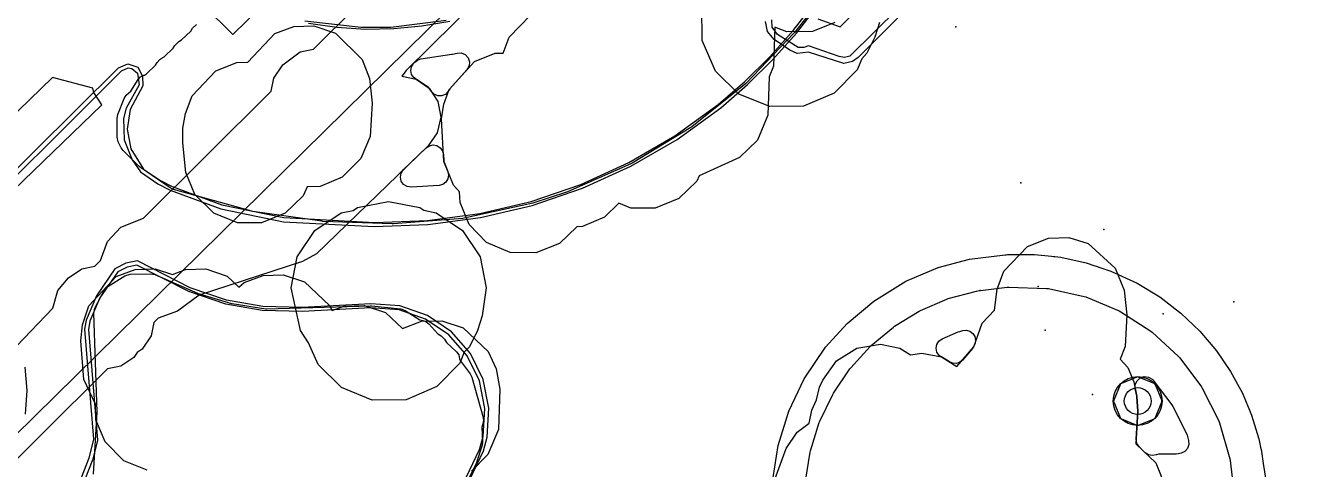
# Model space of a CAD drawing. Header units: metres. Extents: x -2677 to -840, y 169 to 1487.
# Drawn here: x -2231.1 to -2168.2, y 662.1 to 683.9 of the extents above; entities that cross this region are included whole.
import ezdxf

# ---------------------------------------------------------------- set-up
doc = ezdxf.new("R2010")
doc.units = ezdxf.units.M
for name, color, linetype in [('AI_GREENING_ALLOWED_ZONE', 4, 'Continuous'), ('AI_GREENING_EXCLUSIONS', 1, 'Continuous'), ('AI_GREENING_LAWN', 82, 'Continuous'), ('AI_GREENING_REJECTED', 6, 'Continuous'), ('AI_GREENING_SHRUBS', 92, 'Continuous')]:
    doc.layers.add(name, color=color, linetype=linetype)

# ---------------------------------------------------------------- blocks, each defined once
blk = doc.blocks.new('AI_SHRUB')
for radius in [1, 0.55]:
    blk.add_circle((0, 0), radius)

msp = doc.modelspace()

# ---------------------------------------------------------------- linework, layer by layer
at = {"layer": 'AI_GREENING_ALLOWED_ZONE'}
for points in [[(-2211.888, 681.284), (-2212.044, 681.391), (-2212.15, 681.549), (-2212.189, 681.734), (-2212.156, 681.921), (-2212.056, 682.082), (-2211.992, 682.151), (-2211.859, 682.253), (-2211.7, 682.306), (-2210.169, 682.538), (-2210.148, 682.542), (-2209.919, 682.597), (-2209.709, 682.603), (-2209.515, 682.521), (-2209.372, 682.367), (-2209.305, 682.168), (-2209.326, 681.959), (-2209.43, 681.777), (-2210.274, 680.842), (-2210.34, 680.732), (-2210.476, 680.583), (-2210.66, 680.501), (-2210.861, 680.498), (-2211.048, 680.574), (-2211.189, 680.718), (-2211.258, 680.826), (-2211.325, 680.895), (-2211.886, 681.283), (-2211.888, 681.284)], [(-2211.434, 677.941), (-2211.276, 678.044), (-2211.09, 678.081), (-2210.904, 678.046), (-2210.744, 677.945), (-2210.634, 677.792), (-2210.588, 677.609), (-2210.571, 677.306), (-2210.553, 677.227), (-2210.372, 676.777), (-2210.336, 676.593), (-2210.37, 676.408), (-2210.47, 676.249), (-2210.622, 676.138), (-2210.804, 676.091), (-2212.17, 676.006), (-2212.369, 676.034), (-2212.542, 676.139), (-2212.658, 676.303), (-2212.701, 676.5), (-2212.662, 676.698), (-2212.548, 676.865), (-2211.434, 677.941)], [(-2186.121, 667.667), (-2186.228, 667.736), (-2186.34, 667.897), (-2186.381, 668.088), (-2186.346, 668.28), (-2186.24, 668.444), (-2186.079, 668.555), (-2185.29, 668.895), (-2185.222, 668.919), (-2185.071, 668.96), (-2184.893, 668.975), (-2184.72, 668.926), (-2184.576, 668.819), (-2184.479, 668.668), (-2184.441, 668.493), (-2184.467, 668.316), (-2184.49, 668.249), (-2184.587, 668.081), (-2185.084, 667.511), (-2185.221, 667.401), (-2185.387, 667.345), (-2185.562, 667.35), (-2185.725, 667.415), (-2186.124, 667.663), (-2186.121, 667.667)], [(-2176.595, 666.09), (-2176.595, 666.3), (-2176.51, 666.491), (-2176.353, 666.63), (-2176.154, 666.694), (-2175.945, 666.669), (-2175.766, 666.562), (-2175.74, 666.538), (-2175.681, 666.473), (-2174.8, 665.301), (-2174.753, 665.224), (-2174.087, 663.896), (-2174.054, 663.81), (-2173.979, 663.551), (-2173.963, 663.353), (-2174.025, 663.164), (-2174.156, 663.015), (-2174.334, 662.928), (-2174.467, 662.893), (-2174.592, 662.877), (-2175.46, 662.876), (-2175.555, 662.857), (-2175.57, 662.851), (-2175.757, 662.813), (-2175.945, 662.847), (-2176.106, 662.949), (-2176.396, 663.224), (-2176.517, 663.402), (-2176.552, 663.615), (-2176.475, 664.982), (-2176.475, 665.009), (-2176.512, 665.692), (-2176.517, 665.731), (-2176.595, 666.09)]]:
    msp.add_lwpolyline(points, close=True, dxfattribs=at)
at = {"layer": 'AI_GREENING_EXCLUSIONS'}
for points in [[(-2161.744, 713.426), (-2170.207, 721.911), (-2170.547, 722.365), (-2170.586, 722.064), (-2170.888, 721.341), (-2171.694, 720.535), (-2172.611, 720.194), (-2173.403, 720.194), (-2174.094, 720.441), (-2196.185, 698.703), (-2196.201, 697.6), (-2196.503, 696.877), (-2197.15, 696.178), (-2198.032, 695.769), (-2199.174, 695.761), (-2245.933, 649.75)], [(-2222.382, 684.938), (-2220.938, 683.506), (-2198.206, 705.726)], [(-2231.567, 668.194), (-2229.775, 670.054), (-2229.53, 670.931), (-2229.002, 671.555), (-2228.354, 671.987), (-2227.71, 672.116), (-2227.428, 672.397), (-2227.087, 673.341), (-2226.44, 674.04), (-2225.329, 674.488), (-2219.045, 680.728), (-2218.915, 681.369), (-2218.48, 682.017), (-2217.62, 682.657), (-2216.975, 682.783), (-2202.407, 697.25)], [(-2199.348, 694.65), (-2212.418, 681.742), (-2212.628, 681.463), (-2211.926, 681.311), (-2211.285, 680.867), (-2210.862, 680.211), (-2210.723, 679.443), (-2210.888, 678.68), (-2211.332, 678.039), (-2216.83, 672.73), (-2217.51, 672.348), (-2222.584, 670.7), (-2223.655, 669.909), (-2224.601, 669.568), (-2224.822, 669.347), (-2224.95, 668.701), (-2225.382, 668.051), (-2225.636, 667.881), (-2225.795, 667.642), (-2226.442, 667.206), (-2227.099, 667.073), (-2240.131, 654.127)], [(-2192.185, 684.27), (-2191.1, 683.888), (-2186.804, 688.178)], [(-2185.815, 687.188), (-2190.615, 682.45), (-2190.879, 682.382), (-2191.15, 682.421), (-2192.65, 682.949), (-2192.877, 682.86), (-2193.151, 682.866), (-2194.167, 683.51), (-2194.429, 683.86), (-2194.45, 684.235)], [(-2185.603, 686.975), (-2190.21, 682.374), (-2190.485, 682.179), (-2190.918, 682.081), (-2192.653, 682.632), (-2193.215, 682.573), (-2193.572, 682.729), (-2194.338, 683.264), (-2194.668, 683.652), (-2194.764, 684.152)], [(-2234.856, 673.638), (-2226.551, 681.863), (-2226.087, 682.065), (-2225.608, 681.901), (-2225.365, 681.457), (-2225.35, 680.992), (-2225.984, 679.824), (-2226.133, 678.855), (-2225.938, 677.895), (-2225.316, 676.895), (-2224.519, 676.342), (-2223.923, 676.032), (-2221.476, 675.14), (-2218.431, 674.508), (-2213.981, 674.273), (-2211.376, 674.361), (-2208.804, 674.704), (-2206.284, 675.298), (-2203.835, 676.135), (-2201.474, 677.212), (-2199.221, 678.523), (-2197.089, 680.066), (-2195.781, 681.197), (-2194.548, 682.412), (-2193.4, 683.703), (-2192.338, 685.064)], [(-2234.825, 673.334), (-2226.41, 681.721), (-2226.079, 681.865), (-2225.897, 681.839), (-2225.62, 681.606), (-2225.544, 681.038), (-2226.174, 679.889), (-2226.3, 679.375), (-2226.275, 678.328), (-2225.882, 677.342), (-2225.469, 676.761), (-2224.62, 676.169), (-2224.006, 675.85), (-2221.532, 674.948), (-2218.45, 674.309), (-2213.984, 674.073), (-2211.359, 674.162), (-2208.768, 674.507), (-2206.229, 675.105), (-2203.76, 675.949), (-2201.382, 677.034), (-2199.111, 678.355), (-2196.965, 679.909), (-2195.645, 681.05), (-2194.403, 682.275), (-2193.246, 683.575), (-2192.177, 684.946)], [(-2191.363, 684.103), (-2192.447, 683.65), (-2193.716, 683.633), (-2194.311, 683.865), (-2194.378, 681.943), (-2194.579, 681.422), (-2194.647, 679.55), (-2195.162, 678.318), (-2196.039, 677.463), (-2198.017, 676.567), (-2198.145, 676.302), (-2199.022, 675.447), (-2200.187, 674.977), (-2201.375, 674.977), (-2201.976, 675.211), (-2202.676, 674.533), (-2203.76, 674.08), (-2204.037, 674.063), (-2204.88, 673.242), (-2206.045, 672.772), (-2207.314, 672.789), (-2208.465, 673.287), (-2209.32, 674.164), (-2209.773, 675.248), (-2209.79, 675.769), (-2210.099, 676.1), (-2210.569, 677.265), (-2210.684, 679.355), (-2210.567, 680.082), (-2210.306, 680.806), (-2209.068, 682.179), (-2208.038, 682.586), (-2207.658, 682.596), (-2207.353, 683.376), (-2205.804, 684.975)], [(-2189.168, 684.101), (-2189.394, 683.376), (-2189.787, 682.587), (-2190.035, 682.319), (-2190.265, 681.77), (-2191.388, 680.626), (-2192.896, 679.979), (-2194.557, 679.963), (-2196.08, 680.583), (-2197.224, 681.707), (-2197.871, 683.215), (-2197.887, 684.876)], [(-2210.272, 684.15), (-2211.641, 683.912), (-2213.027, 683.781), (-2214.422, 683.758), (-2215.82, 683.844), (-2217.216, 684.041)], [(-2234.117, 673.541), (-2227.376, 680.056), (-2227.771, 680.649), (-2227.817, 680.864), (-2229.792, 681.389), (-2237.596, 673.843)], [(-2194.288, 661.682), (-2193.752, 663.164), (-2193.213, 663.972), (-2192.614, 664.402), (-2192.487, 665.043), (-2192.256, 665.555), (-2192.11, 666.175), (-2191.951, 666.525), (-2191.269, 667.476), (-2191.269, 667.476), (-2190.274, 668.093), (-2189.119, 668.282), (-2188.166, 668.093), (-2187.636, 667.769), (-2187.077, 667.852), (-2186.124, 667.663), (-2185.364, 667.191), (-2184.522, 668.156), (-2184.125, 669.32), (-2183.518, 669.959), (-2183.389, 670.999), (-2183.05, 671.874), (-2181.889, 673.096), (-2180.86, 673.503), (-2179.865, 673.53), (-2178.917, 673.23), (-2177.591, 672.019), (-2177.145, 670.944), (-2177.011, 669.727), (-2177.089, 668.182), (-2177.334, 667.553), (-2176.968, 667.141), (-2176.668, 666.432), (-2176.513, 665.712), (-2176.474, 664.996), (-2176.565, 663.384), (-2175.579, 662.451), (-2175.122, 661.317)], [(-2194.39, 661.731), (-2194.139, 663.304), (-2193.624, 664.99), (-2192.868, 666.583), (-2191.816, 668.142), (-2190.756, 669.31), (-2189.443, 670.41), (-2187.863, 671.378), (-2186.279, 672.051), (-2184.742, 672.467), (-2182.993, 672.686), (-2182.936, 672.684), (-2182.868, 672.694), (-2181.548, 672.697), (-2180.71, 672.607), (-2180.615, 672.604), (-2180.556, 672.591), (-2180.26, 672.559), (-2179.015, 672.287), (-2178.583, 672.143), (-2178.583, 672.143), (-2178.494, 672.123), (-2178.394, 672.08), (-2177.789, 671.879), (-2176.51, 671.286), (-2175.395, 670.609), (-2174.802, 670.154), (-2174.742, 670.115), (-2174.701, 670.077), (-2174.363, 669.818), (-2173.432, 668.93), (-2172.612, 667.964), (-2171.912, 666.94), (-2171.334, 665.878), (-2171.031, 665.159), (-2171.023, 665.144), (-2171.02, 665.133), (-2170.878, 664.797), (-2170.522, 663.637), (-2170.452, 663.22), (-2170.388, 663.007), (-2170.318, 662.423), (-2170.182, 661.612)], [(-2210.8, 658.481), (-2208.622, 663.042), (-2208.443, 663.719), (-2208.352, 665.146), (-2208.628, 666.55), (-2209.253, 667.827), (-2210.187, 668.9), (-2211.372, 669.701), (-2212.722, 670.172), (-2214.157, 670.279), (-2217.52, 670.093), (-2219.46, 670.134), (-2221.246, 670.451), (-2223.037, 671.062), (-2225.622, 672.378), (-2226.19, 672.27), (-2226.733, 671.984), (-2227.635, 670.665), (-2228.148, 669.47), (-2228.219, 669.029), (-2227.786, 663.616), (-2228.002, 662.68), (-2228.39, 661.719)], [(-2210.973, 658.583), (-2208.812, 663.106), (-2208.642, 663.751), (-2208.553, 665.133), (-2208.821, 666.492), (-2209.42, 667.716), (-2210.315, 668.745), (-2211.462, 669.52), (-2212.77, 669.977), (-2214.153, 670.079), (-2217.509, 669.893), (-2219.495, 669.937), (-2221.281, 670.254), (-2223.102, 670.873), (-2225.658, 672.174), (-2226.124, 672.08), (-2226.591, 671.837), (-2227.463, 670.562), (-2227.954, 669.419), (-2228.019, 669.013), (-2227.591, 663.571), (-2227.807, 662.635), (-2228.205, 661.643)], [(-2225.141, 662.099), (-2226.284, 662.564), (-2227.206, 663.486), (-2227.659, 664.57), (-2227.688, 665.344), (-2228.25, 666.559), (-2228.395, 668.459), (-2228.315, 669.234), (-2228.004, 670.181), (-2226.667, 671.611), (-2225.736, 671.961), (-2224.742, 671.988), (-2223.9, 671.721), (-2223.263, 671.961), (-2222.269, 671.988), (-2222.269, 671.988), (-2221.219, 671.636), (-2220.643, 671.091), (-2220.381, 671.32), (-2219.45, 671.67), (-2218.456, 671.697), (-2217.406, 671.345), (-2216.182, 670.186), (-2216.056, 669.945), (-2215.473, 670.164), (-2214.479, 670.191), (-2213.429, 669.839), (-2212.601, 669.056), (-2211.658, 669.413), (-2210.664, 669.44), (-2209.614, 669.088), (-2208.39, 667.929), (-2208.004, 667.073), (-2207.822, 666.084), (-2207.887, 664.092), (-2208.402, 662.86), (-2209.212, 662.05)], [(-2231.123, 664.853), (-2231.039, 666.008), (-2231.133, 667.157)]]:
    msp.add_lwpolyline(points, dxfattribs=at)
for points in [[(-2216.948, 683.93), (-2215.898, 683.578), (-2214.588, 682.273), (-2214.227, 681.344), (-2214.094, 680.127), (-2214.188, 678.501), (-2214.641, 677.417), (-2215.563, 676.495), (-2216.647, 676.042), (-2217.276, 676.025), (-2217.481, 675.576), (-2218.358, 674.721), (-2219.523, 674.251), (-2220.711, 674.251), (-2221.876, 674.721), (-2222.798, 675.643), (-2223.251, 676.727), (-2223.384, 678.18), (-2223.383, 678.898), (-2223.266, 679.625), (-2222.927, 680.5), (-2221.767, 681.722), (-2220.737, 682.129), (-2220.199, 682.144), (-2218.873, 683.553), (-2217.942, 683.903), (-2216.948, 683.93)], [(-2213.285, 675.305), (-2211.754, 675.001), (-2211.555, 674.867), (-2210.952, 674.748), (-2209.655, 673.88), (-2208.787, 672.583), (-2208.483, 671.052), (-2208.69, 669.681), (-2208.916, 668.956), (-2209.309, 668.166), (-2209.561, 667.896), (-2209.788, 667.352), (-2210.911, 666.208), (-2212.42, 665.561), (-2214.081, 665.545), (-2215.603, 666.165), (-2216.747, 667.288), (-2217.209, 668.354), (-2217.612, 668.956), (-2218.073, 671.052), (-2217.769, 672.583), (-2216.901, 673.88), (-2215.604, 674.748), (-2215.021, 674.863), (-2214.816, 675.001), (-2213.285, 675.305)]]:
    msp.add_lwpolyline(points, close=True, dxfattribs=at)
at = {"layer": 'AI_GREENING_LAWN'}
for points in [[(-2192.298, 684.928), (-2193.334, 683.608), (-2193.366, 683.571), (-2195.705, 681.126), (-2195.753, 681.082), (-2198.379, 678.972), (-2198.432, 678.935), (-2201.315, 677.18), (-2201.373, 677.15), (-2204.487, 675.777), (-2204.533, 675.759), (-2206.143, 675.232), (-2206.191, 675.219), (-2209.568, 674.476), (-2209.637, 674.466), (-2213.045, 674.207), (-2213.1, 674.206), (-2216.513, 674.322), (-2216.568, 674.327), (-2219.944, 674.814), (-2220.006, 674.827), (-2223.857, 675.897), (-2224.006, 675.966), (-2225.468, 676.972), (-2225.535, 677.028), (-2226.323, 677.804), (-2226.419, 677.937), (-2226.568, 678.234), (-2226.62, 678.462), (-2226.611, 679.4), (-2226.578, 679.573), (-2226.276, 680.369), (-2226.182, 680.524), (-2226.04, 680.635), (-2226.036, 680.637), (-2225.942, 680.724), (-2225.589, 681.288), (-2225.465, 681.423), (-2225.302, 681.504), (-2225.274, 681.512), (-2225.169, 681.572), (-2224.734, 681.995), (-2224.65, 682.138), (-2224.525, 682.281), (-2224.456, 682.315), (-2224.459, 682.321), (-2224.301, 682.412), (-2223.866, 682.836), (-2223.785, 682.974), (-2223.592, 683.161), (-2223.451, 683.237), (-2222.998, 683.676), (-2222.917, 683.815), (-2222.917, 683.815), (-2222.724, 684.001)], [(-2217.395, 684.18), (-2214.622, 683.866), (-2214.592, 683.864), (-2213.197, 683.873), (-2213.168, 683.875), (-2210.455, 684.214)], [(-2227.784, 661.9), (-2227.603, 664.943), (-2227.603, 664.966), (-2227.765, 669.807), (-2227.709, 670.055), (-2227.256, 670.924), (-2227.079, 671.117), (-2226.234, 671.647), (-2225.982, 671.723), (-2225.982, 671.723), (-2224.984, 671.752), (-2224.769, 671.71), (-2222.671, 670.791), (-2222.642, 670.78), (-2220.997, 670.287), (-2220.964, 670.28), (-2219.316, 670.024), (-2219.27, 670.022), (-2214.188, 670.178), (-2214.121, 670.176), (-2212.684, 670.027), (-2212.467, 669.951), (-2211.749, 669.493), (-2211.605, 669.446), (-2211.456, 669.407), (-2211.302, 669.292), (-2210.856, 668.8), (-2210.698, 668.702), (-2210.53, 668.531), (-2210.434, 668.369), (-2209.95, 667.916), (-2209.838, 667.76), (-2209.793, 667.573), (-2209.792, 667.557), (-2209.785, 667.521), (-2209.767, 667.489), (-2209.269, 666.828), (-2209.186, 666.66), (-2208.64, 664.686), (-2208.624, 664.504), (-2208.674, 664.331), (-2208.7, 664.204), (-2208.66, 663.507), (-2208.685, 663.319), (-2208.984, 662.43), (-2209.01, 662.366), (-2211.31, 657.747)], [(-2192.798, 661.56), (-2192.572, 662.976), (-2192.555, 663.047), (-2192.12, 664.438), (-2192.094, 664.506), (-2191.461, 665.819), (-2191.425, 665.882), (-2190.622, 667.071), (-2190.578, 667.127), (-2189.623, 668.178), (-2189.572, 668.227), (-2188.482, 669.129), (-2188.424, 669.17), (-2187.218, 669.909), (-2187.155, 669.942), (-2185.851, 670.505), (-2185.784, 670.528), (-2184.399, 670.902), (-2184.328, 670.916), (-2182.883, 671.089), (-2182.807, 671.092), (-2180.951, 671.032), (-2180.86, 671.021), (-2179.106, 670.637), (-2179.021, 670.61), (-2177.387, 669.928), (-2177.309, 669.886), (-2175.83, 668.933), (-2175.761, 668.879), (-2174.472, 667.68), (-2174.413, 667.615), (-2173.349, 666.199), (-2173.302, 666.123), (-2172.497, 664.518), (-2172.464, 664.432), (-2171.95, 662.653), (-2171.934, 662.573), (-2171.767, 661.175)]]:
    msp.add_lwpolyline(points, dxfattribs=at)
msp.add_lwpolyline([(-2175.634, 664.652), (-2175.608, 664.69), (-2175.295, 665.448), (-2175.286, 665.493), (-2175.295, 665.539), (-2175.608, 666.296), (-2175.634, 666.335), (-2175.673, 666.361), (-2176.43, 666.674), (-2176.476, 666.683), (-2176.521, 666.674), (-2177.279, 666.361), (-2177.317, 666.335), (-2177.343, 666.296), (-2177.657, 665.539), (-2177.666, 665.493), (-2177.657, 665.448), (-2177.343, 664.69), (-2177.317, 664.652), (-2177.279, 664.626), (-2176.521, 664.312), (-2176.476, 664.303), (-2176.43, 664.312), (-2175.673, 664.626), (-2175.634, 664.652)], close=True, dxfattribs=at)
at = {"layer": 'AI_GREENING_REJECTED'}
for p in [(-2185.42, 683.89), (-2182.22, 676.21), (-2178.14, 673.93), (-2184.21, 670.92), (-2181.36, 671.13), (-2171.75, 670.37), (-2175.23, 669.78), (-2181.03, 668.98), (-2178.69, 665.82)]:
    msp.add_point(p, dxfattribs=at)

# ---------------------------------------------------------------- block references
at = {"layer": 'AI_GREENING_SHRUBS', "xscale": 1.2, "yscale": 1.2}
msp.add_blockref('AI_SHRUB', (-2176.476, 665.493), dxfattribs=at)

doc.saveas('drawing.dxf')
